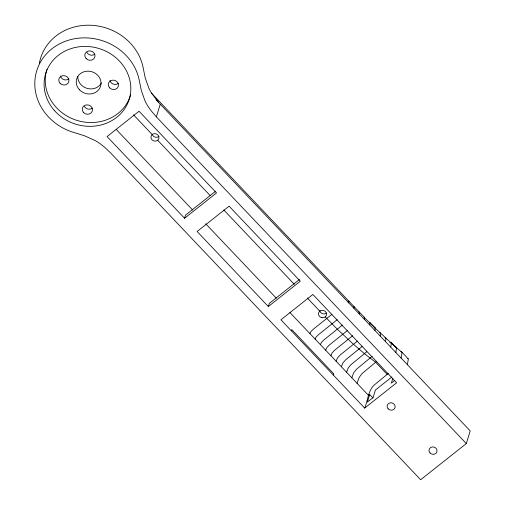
<?xml version="1.0" encoding="UTF-8"?>
<svg xmlns="http://www.w3.org/2000/svg" width="505" height="505" viewBox="0 0 505 505"><rect width="100%" height="100%" fill="white"/><g stroke="black" fill="none" stroke-linecap="round" stroke-linejoin="round"><path stroke-width="0.76" d="M348.74 302.867L348.955 301.296L151.393 93.046M353.948 308.366L354.175 306.762L348.955 301.296L348.16 301.15M359.206 313.908L359.459 312.229L354.175 306.762L353.386 306.604M364.446 319.425L364.73 317.62L359.459 312.229L358.683 312.027M369.71 324.974L370.051 322.985L363.979 317.348M374.918 330.466L375.329 328.244L369.685 322.638L375.329 328.244L370.051 322.985A8.497 1.906 -43.5 0 0 369.332 322.619M380.151 335.983L380.6 334.342L380.353 332.921L374.647 327.745M385.384 341.5L385.902 339.644L385.738 337.959L380.353 332.921L379.545 332.833M390.624 347.023L391.211 344.909L391.148 342.901L385.738 337.959L384.968 337.75M395.857 352.541L396.595 347.743L390.857 342.655L389.822 342.598M401.096 358.058L402.075 352.458L395.92 347.219M407.377 364.679L408.356 359.08L401.847 352.023L400.919 351.619M156.361 116.851L150.844 110.425L147.612 105.722A53.031 48.025 17.1 0 1 145.03 100.962L141.349 90.647L138.869 78.509A53.082 48.07 17.1 0 0 51.857 48.852A53.082 48.07 17.1 0 0 71.653 131.78L84.449 135.744L95.098 140.535A53.031 48.025 17.1 0 1 99.889 143.546L104.522 147.138L110.702 153.034L420.652 479.75L466.311 443.567L156.361 116.851L160.255 104.194L156.026 99.706M184.571 218.248L216.531 192.923L139.039 111.239L107.079 136.571L184.571 218.248L185.543 215.086L215.66 191.218M268.338 306.548L300.298 281.222L229.093 206.166L197.133 231.492L268.338 306.548L269.31 303.385L299.427 279.517M291.372 330.832L291.764 329.569L333.647 373.719L333.262 374.981M364.673 408.097L396.633 382.771L312.866 294.466L280.906 319.798L364.673 408.097C367.956 400.515 367.886 390.706 374.439 384.842L388.269 373.473M372.961 397.959L369.71 394.531L367.375 402.125L373.081 397.605L375.417 390.012L391.855 376.983M392.827 378.295L391.343 383.131L394.765 380.416M466.311 443.567L470.205 430.904L160.255 104.194M357.048 383.295L359.181 377.437L362.06 373.555L376.755 361.327M351.815 377.778L353.67 372.797L356.448 369.256L372.242 356.252M346.581 372.261L348.216 367.993L350.906 364.73L366.674 351.821M341.342 366.737L342.8 363.07L345.42 360.027L362.356 346.285M336.109 361.22L337.409 358.039L339.972 355.185L357.49 341.045M330.901 355.735L332.082 352.957L334.594 350.255L352.692 335.699M325.637 350.18L326.716 347.724L329.197 345.149L347.282 330.63M320.397 344.662L321.414 342.44L323.856 339.953L342.535 324.993M315.139 339.12L316.105 337.062L318.535 334.638L337.207 319.697M309.931 333.628L310.872 331.621L313.296 329.216L331.968 314.28M152.226 134.551L151.109 136.123L151.033 138.042A4.059 3.712 15 0 0 153.772 140.895C156.348 141.93 159.637 139.658 158.886 136.792A4.059 3.63 19 0 0 156.146 133.939L155.111 133.718A4.059 3.674 17.1 0 0 152.226 134.551L133.503 114.799M369.71 394.531L368.568 395.44L289.851 312.462M407.75 358.361L408.128 358.651M387.133 374.375L375.613 362.23L364.395 353.626L353.418 344.233L337.258 329.134L325.22 316.887M157.693 140.276L210.276 195.706M223.829 209.992L294.301 284.283M307.311 298L319.779 311.143M116.213 129.431L192.721 210.08M205.743 223.803L276.286 298.165M158.734 102.553L151.506 93.065A53.031 48.025 17.1 0 1 148.924 88.299L145.244 77.991L142.763 65.846A53.082 48.07 17.1 0 0 89.682 25.212A53.082 48.07 17.1 0 0 39.321 63.554M130.662 94.568A43.714 39.586 17.1 0 1 77.208 120.48A43.714 39.586 17.1 0 1 46.99 69.267M92.371 108.139A5.151 4.665 17.1 0 1 84.386 106.441M68.882 78.906A5.151 4.665 17.1 0 1 60.436 76.028M94.908 54.174A5.151 4.665 17.1 0 1 86.917 52.476M118.404 83.413A5.151 4.665 17.1 0 1 109.957 80.535M101.417 82.902A12.492 11.312 17.1 0 1 87.245 88.438A12.492 11.312 17.1 0 1 77.808 76.388M326.388 313.087A4.059 3.674 17.1 0 1 319.734 310.821M158.867 136.47A4.059 3.674 17.1 0 1 152.201 134.242M321.931 317.626L321.287 317.493A4.059 3.712 15 0 1 318.567 314.621L318.478 313.649A4.059 3.674 17.1 0 1 322.67 310.322L323.705 310.55A4.059 3.63 19 0 1 326.432 313.416L326.52 314.381A4.059 3.674 17.1 0 1 322.323 317.708L321.931 317.626M391.148 342.901L390.857 342.655L396.595 347.743L391.148 342.901M54.597 110.728A43.714 39.586 17.1 0 0 128.403 101.644A43.714 39.586 17.1 0 0 79.38 46.763A43.714 39.586 17.1 0 0 54.597 110.728M83.596 112.546A5.151 4.665 17.1 0 0 92.238 111.226A5.151 4.665 17.1 0 0 86.254 104.914A5.151 4.665 17.1 0 0 83.596 112.546M60.101 83.312A5.151 4.665 17.1 0 0 68.743 81.987A5.151 4.665 17.1 0 0 62.759 75.681A5.151 4.665 17.1 0 0 60.101 83.312M109.623 87.82A5.151 4.665 17.1 0 0 118.265 86.494A5.151 4.665 17.1 0 0 112.28 80.188A5.151 4.665 17.1 0 0 109.623 87.82M86.128 58.58A5.151 4.665 17.1 0 0 94.77 57.261A5.151 4.665 17.1 0 0 88.785 50.948A5.151 4.665 17.1 0 0 86.128 58.58M79.493 89.814A12.492 11.312 17.1 0 0 100.451 86.607A12.492 11.312 17.1 0 0 85.938 71.312A12.492 11.312 17.1 0 0 79.493 89.814M388.156 408.823A4.059 3.674 17.1 0 0 394.967 407.781A4.059 3.674 17.1 0 0 390.251 402.807A4.059 3.674 17.1 0 0 388.156 408.823M430.039 452.972A4.059 3.674 17.1 0 0 436.85 451.931A4.059 3.674 17.1 0 0 432.135 446.957A4.059 3.674 17.1 0 0 430.039 452.972"/></g></svg>
